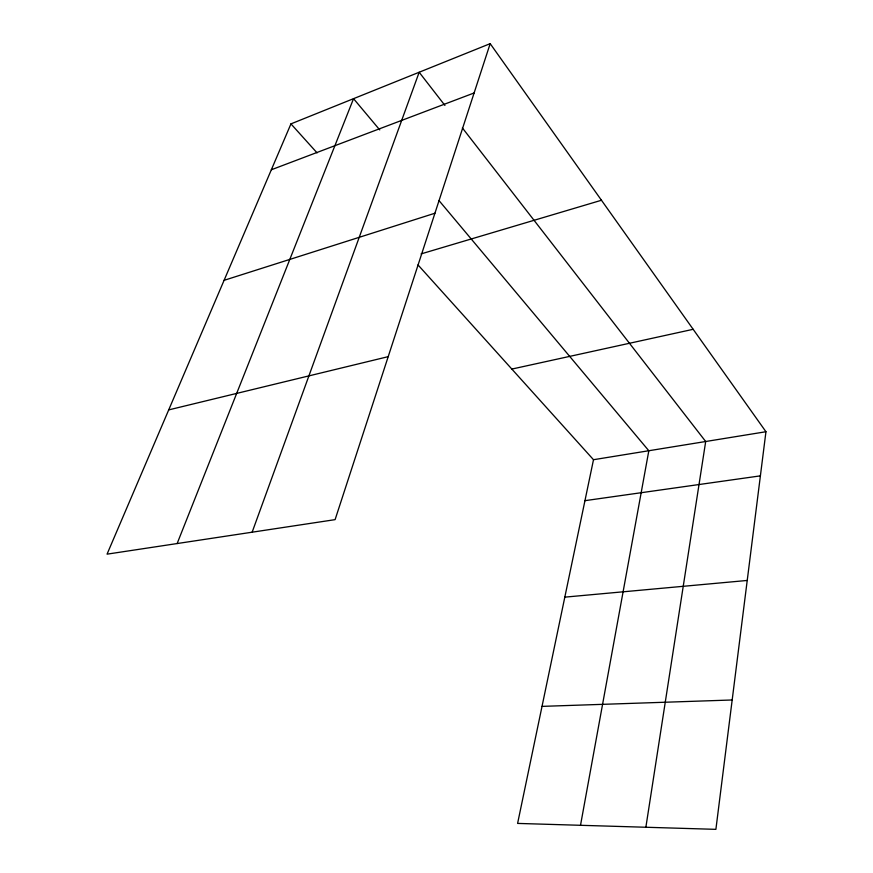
<?xml version="1.0" encoding="UTF-8"?>
<svg xmlns="http://www.w3.org/2000/svg" width="873" height="873" viewBox="0 0 873 873"><rect width="100%" height="100%" fill="white"/><g stroke="black" fill="none" stroke-linecap="round" stroke-linejoin="round"><path stroke-width="1.31" d="M490.179 43.65L335.101 519.642L107.052 554.159L290.949 123.879L490.179 43.65L765.948 431.731L715.893 829.35L517.602 823.414L593.498 459.711L418.003 264.912M645.867 827.255L705.69 441.509L462.374 127.927M580.512 825.291L648.825 450.741L439.043 200.615M252.144 532.192L419.171 72.252L444.924 105.437M177.143 543.541L353.543 98.671L379.744 129.913M271.339 169.766L474.104 92.975M224.077 280.331L434.929 213.23M421.102 253.89L601.464 200.255M168.707 409.895L388.201 356.653M511.84 369.072L693.162 329.307M593.498 459.711L765.948 431.731M584.954 500.666L760.394 475.861M564.82 597.143L747.223 580.458M542.024 706.377L732.174 699.982M290.949 123.879L317.074 152.873"/></g></svg>
